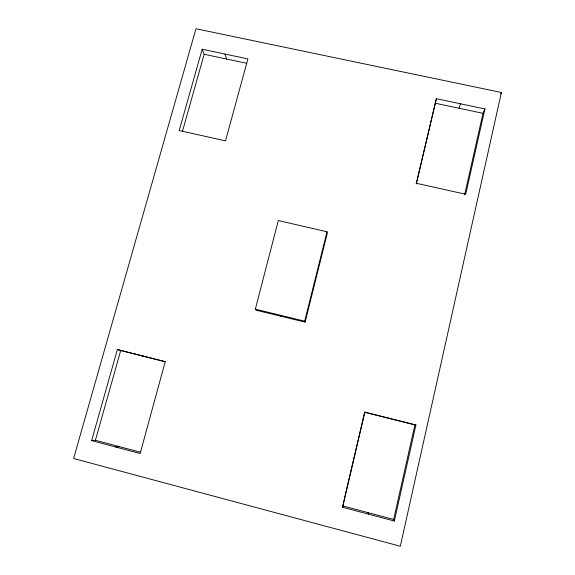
<?xml version="1.0" encoding="UTF-8"?>
<svg xmlns="http://www.w3.org/2000/svg" width="575" height="575" viewBox="0 0 575 575"><rect width="100%" height="100%" fill="white"/><g stroke="black" fill="none" stroke-linecap="round" stroke-linejoin="round"><path stroke-width="0.86" d="M346.531 489.426L364.651 412.182L415.926 424.99L394.342 521.015L342.578 507.265L346.121 491.158M501.393 92.482L400.315 546.25L73.607 458.505L195.967 28.75L501.393 92.482L500.674 94.013M394.342 521.015L393.638 519.441L414.913 424.889L415.926 424.99M464.607 194.875L482.986 113.325L484.919 108.948L436.368 98.692L416.128 184.057M484.919 108.948L465.707 194.249L416.487 183.31L436.368 98.692M342.578 507.265L364.895 412.095M305.138 322.122L304.707 321.166L327.002 231.79L278.307 220.541L255.343 309.163L256.256 310.234L305.138 322.122L327.211 233.601L327.002 231.79M91.641 440.622L140.149 453.503L165.233 361.625L117.365 349.521L91.641 440.622L95.414 440.292L120.707 350.513L165.363 361.804M182.527 131.093L204.161 54.287L202.163 49.242L247.897 58.894L225.515 140.846L179.199 130.554L202.163 49.242M458.987 108.244L460.568 103.802M115.812 447.041L119.241 446.617M389.699 418.514L390.332 418.521M204.161 54.287L246.668 63.286M435.124 103.191L482.986 113.325M255.343 309.163L304.707 321.166M364.651 412.182L414.913 424.889M95.414 440.292L140.659 452.295M342.664 505.914L393.638 519.441M117.365 349.521L120.707 350.513M141.227 355.558L144.232 356.464M279.946 315.143L280.622 316.157M224.962 54.057L226.658 59.052M368.072 512.656L368.374 514.115"/></g></svg>
